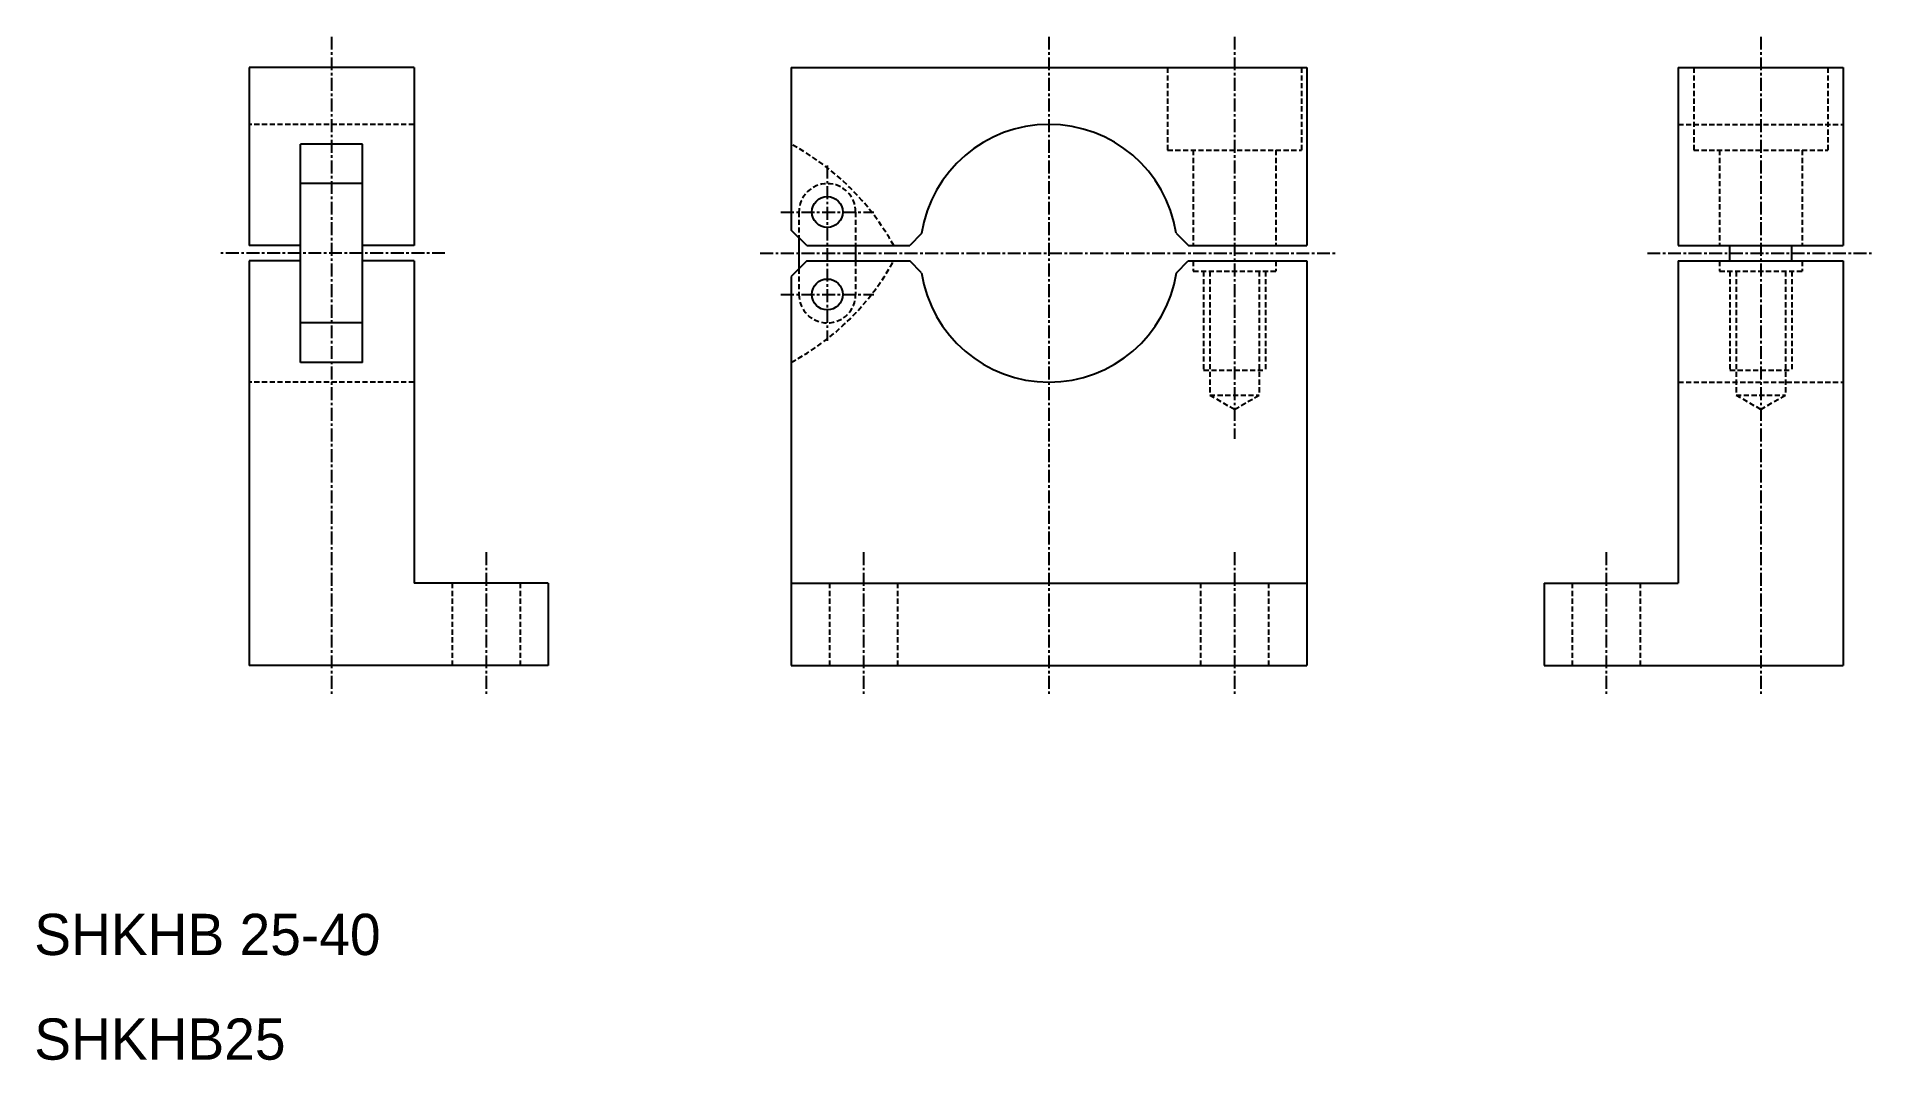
# Model space of a CAD drawing. Extents: x 56 to 234, y 57 to 157.
import ezdxf

# ---------------------------------------------------------------- set-up
doc = ezdxf.new("R2010")
doc.units = 0
doc.linetypes.add('CENTER', pattern=[2, 1.25, -0.25, 0.25, -0.25])
doc.linetypes.add('DASHED', pattern=[0.75, 0.5, -0.25])
doc.layers.get('0').update_dxf_attribs({"linetype": 'CONTINUOUS'})
doc.layers.add('CENTER', color=1, linetype='CENTER')

msp = doc.modelspace()

# ---------------------------------------------------------------- linework, layer by layer
at = {"color": 7, "linetype": 'CONTINUOUS'}
for p, q in [((76.6, 153.62), (76.6, 136.37)), ((92.6, 153.62), (76.6, 153.62)), ((92.6, 153.62), (92.6, 136.37)), ((129.18, 153.62), (179.18, 153.62)), ((129.18, 153.62), (129.18, 137.87)), ((179.18, 153.62), (179.18, 136.37)), ((215.22, 153.62), (215.22, 136.37)), ((215.22, 153.62), (231.22, 153.62)), ((231.22, 153.62), (231.22, 136.37)), ((81.6, 125.03), (81.6, 146.2)), ((87.6, 146.2), (81.6, 146.2)), ((87.6, 125.03), (87.6, 146.2)), ((87.6, 142.37), (81.6, 142.37)), ((130.68, 136.37), (129.18, 137.87)), ((141.83, 137.52), (140.67, 136.37)), ((166.53, 137.56), (167.72, 136.37)), ((81.6, 136.37), (76.6, 136.37)), ((92.6, 136.37), (87.6, 136.37)), ((129.93, 137.12), (129.93, 134.12)), ((130.68, 136.37), (140.67, 136.37)), ((135.43, 136.37), (135.43, 134.87)), ((167.72, 136.37), (179.18, 136.37)), ((215.22, 136.37), (231.22, 136.37)), ((220.22, 134.87), (220.22, 136.37)), ((226.22, 134.87), (226.22, 136.37)), ((76.6, 134.87), (76.6, 95.62)), ((81.6, 134.87), (76.6, 134.87)), ((92.6, 134.87), (87.6, 134.87)), ((92.6, 134.87), (92.6, 103.62)), ((130.68, 134.87), (129.18, 133.37)), ((130.68, 134.87), (140.67, 134.87)), ((141.83, 133.71), (140.67, 134.87)), ((166.54, 133.71), (167.69, 134.87)), ((167.69, 134.87), (179.18, 134.87)), ((179.18, 134.87), (179.18, 95.62)), ((215.22, 134.87), (215.22, 103.62)), ((215.22, 134.87), (231.22, 134.87)), ((231.22, 134.87), (231.22, 95.62)), ((129.18, 133.37), (129.18, 95.62)), ((87.6, 128.87), (81.6, 128.87)), ((87.6, 125.03), (81.6, 125.03)), ((105.6, 103.62), (92.6, 103.62)), ((105.6, 103.62), (105.6, 95.62)), ((129.18, 103.62), (179.18, 103.62)), ((202.22, 103.62), (215.22, 103.62)), ((202.22, 103.62), (202.22, 95.62)), ((105.6, 95.62), (76.6, 95.62)), ((129.18, 95.62), (179.18, 95.62)), ((202.22, 95.62), (231.22, 95.62))]:
    msp.add_line(p, q, dxfattribs=at)
at = {"color": 3, "linetype": 'DASHED'}
for p, q in [((165.68, 153.62), (165.68, 145.62)), ((178.68, 153.62), (178.68, 145.62)), ((216.72, 153.62), (216.72, 145.62)), ((229.72, 153.62), (229.72, 145.62)), ((92.6, 148.12), (76.6, 148.12)), ((215.22, 148.12), (231.22, 148.12)), ((165.68, 145.62), (178.68, 145.62)), ((168.18, 145.62), (168.18, 136.37)), ((176.18, 145.62), (176.18, 136.37)), ((216.72, 145.62), (229.72, 145.62)), ((219.22, 145.62), (219.22, 136.37)), ((227.22, 145.62), (227.22, 136.37)), ((129.93, 139.62), (129.93, 137.12)), ((135.43, 139.62), (135.43, 136.37)), ((129.93, 134.12), (129.93, 131.62)), ((135.43, 134.87), (135.43, 131.62)), ((168.18, 134.87), (168.18, 133.87)), ((168.18, 133.87), (176.18, 133.87)), ((169.18, 133.87), (169.18, 124.27)), ((169.78, 133.87), (169.78, 121.87)), ((174.58, 133.87), (174.58, 121.87)), ((175.18, 133.87), (175.18, 124.27)), ((176.18, 134.87), (176.18, 133.87)), ((219.22, 134.87), (219.22, 133.87)), ((219.22, 133.87), (227.22, 133.87)), ((220.22, 133.87), (220.22, 124.27)), ((220.82, 133.87), (220.82, 121.87)), ((225.62, 133.87), (225.62, 121.87)), ((226.22, 133.87), (226.22, 124.27)), ((227.22, 134.87), (227.22, 133.87)), ((92.6, 123.12), (76.6, 123.12)), ((169.18, 124.27), (175.18, 124.27)), ((215.22, 123.12), (231.22, 123.12)), ((220.22, 124.27), (226.22, 124.27)), ((169.78, 121.87), (172.18, 120.48)), ((169.78, 121.87), (174.58, 121.87)), ((172.18, 120.48), (174.58, 121.87)), ((220.82, 121.87), (223.22, 120.48)), ((220.82, 121.87), (225.62, 121.87)), ((223.22, 120.48), (225.62, 121.87)), ((96.3, 103.62), (96.3, 95.62)), ((102.9, 103.62), (102.9, 95.62)), ((132.88, 103.62), (132.88, 95.62)), ((139.48, 103.62), (139.48, 95.62)), ((168.88, 103.62), (168.88, 95.62)), ((175.48, 103.62), (175.48, 95.62)), ((204.92, 103.62), (204.92, 95.62)), ((211.52, 103.62), (211.52, 95.62))]:
    msp.add_line(p, q, dxfattribs=at)
at = {"color": 7, "linetype": 'CONTINUOUS'}
for centre in [(132.68, 139.62), (132.68, 131.62)]:
    msp.add_circle(centre, 1.5, dxfattribs=at)
for start, end in [(8.9283, 171.2342), (188.7658, 351.2264)]:
    msp.add_arc((154.18, 135.62), 12.5, start, end, dxfattribs=at)
at = {"color": 3, "linetype": 'DASHED'}
for centre, radius, start, end in [((117.28, 124.22), 25, 29.078, 61.5755), ((132.68, 139.62), 2.75, 0, 180), ((117.28, 147.02), 25, 298.4245, 330.922), ((132.68, 131.62), 2.75, 180, 0)]:
    msp.add_arc(centre, radius, start, end, dxfattribs=at)
at = {"layer": 'CENTER', "color": 1, "linetype": 'CENTER'}
for p, q in [((84.6, 156.62), (84.6, 92.62)), ((154.18, 156.62), (154.18, 92.62)), ((172.18, 156.62), (172.18, 117.62)), ((223.22, 156.62), (223.22, 92.62)), ((132.68, 144.12), (132.68, 127.12)), ((128.18, 139.62), (137.18, 139.62)), ((95.6, 135.62), (73.6, 135.62)), ((126.18, 135.62), (182.18, 135.62)), ((212.22, 135.62), (234.22, 135.62)), ((128.18, 131.62), (137.18, 131.62)), ((99.6, 106.62), (99.6, 92.62)), ((136.18, 106.62), (136.18, 92.62)), ((172.18, 106.62), (172.18, 92.62)), ((208.22, 106.62), (208.22, 92.62))]:
    msp.add_line(p, q, dxfattribs=at)

# ---------------------------------------------------------------- texts
at = {"color": 7, "linetype": 'CONTINUOUS'}
for s, p in [('SHKHB 25-40', (55.76, 67.55)), ('SHKHB25', (55.76, 57.4))]:
    msp.add_text(s, height=4, dxfattribs=at).set_placement(p)

doc.saveas('drawing.dxf')
